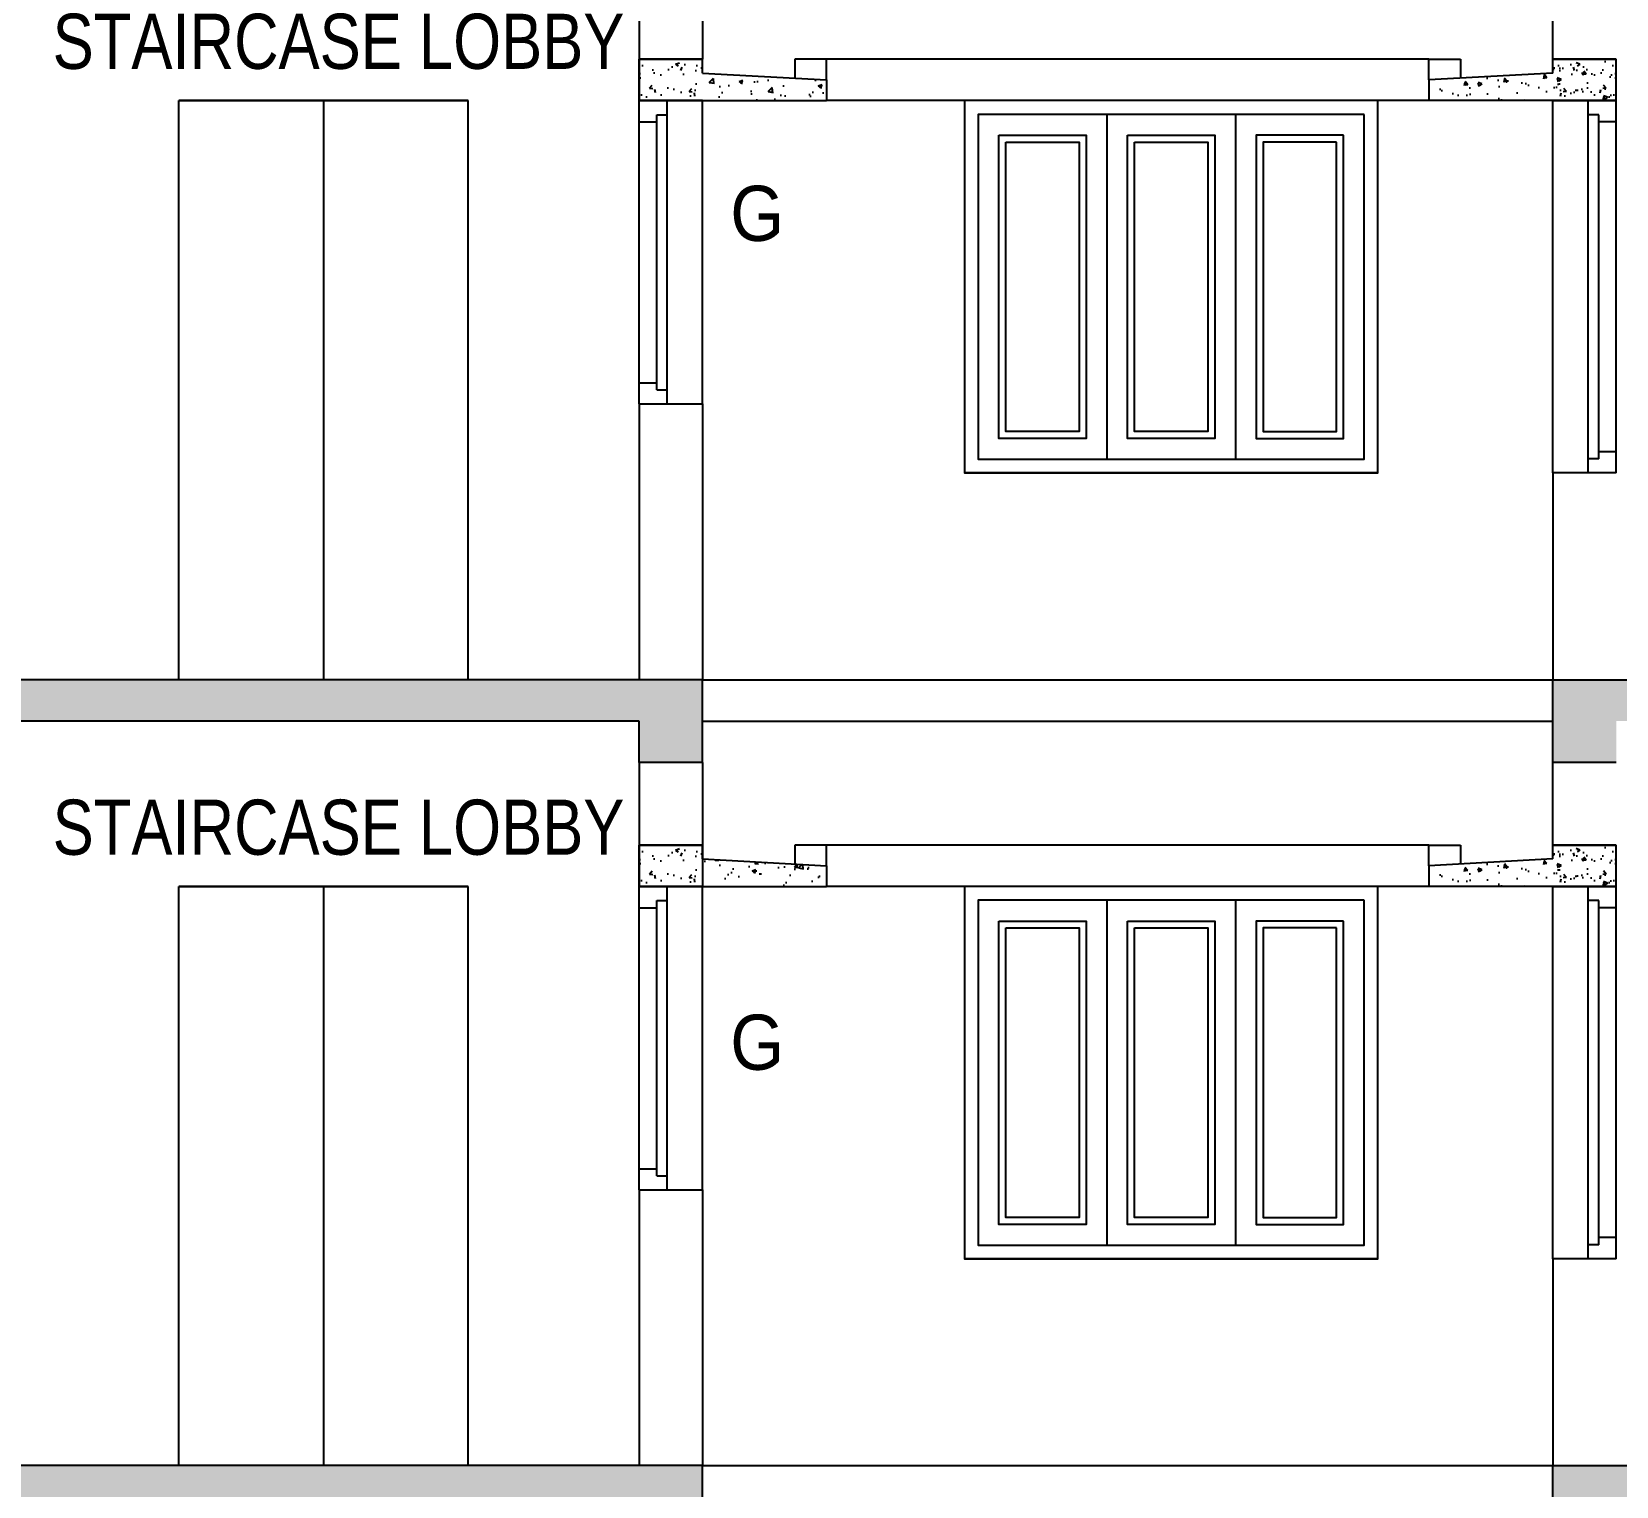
# Model space of a CAD drawing. Header units: metres. Extents: x 10 to 343, y 349 to 530.
# Drawn here: x 264.91 to 270.65, y 459.06 to 464.33 of the extents above; entities that cross this region are included whole.
import ezdxf

# ---------------------------------------------------------------- set-up
doc = ezdxf.new("R2010")
doc.units = ezdxf.units.M
doc.linetypes.add('DASHED2', pattern=[0.375, 0.25, -0.125])
doc.styles.add('m', font='micross.ttf', dxfattribs={"width": 0.9, "height": 350})
doc.styles.add('style1', font='micross.ttf')
pattern_1 = [(130, (20402.65002, -12060.12528), (-0.1434520365, -0.012550427), [0.015, -0.165]), (185, (20402.65002, -12060.12528), (0.0277502667, 0.1504384267), [0.012, -0.132]), (79.5486, (20402.63806, -12060.12632), (-0.11570187634, 0.1378879084), [0.012748038, -0.1402284224]), (133.8158, (20402.65002, -12060.08528), (-0.2134482097, -0.0331038029), [0.0225, -0.2475]), (83.3644, (20402.63223, -12060.08804), (-0.1869325411, 0.1948235742), [0.0191220576, -0.2103426]), (188.8158, (20402.65002, -12060.08528), (-0.186932389, 0.1948237202), [0.018, -0.198]), (159, (20402.63002, -12060.09528), (-0.1193814104, -0.08052377813), [0.015, -0.165]), (214, (20402.63002, -12060.09528), (-0.0486630664, 0.145030009), [0.012, -0.132]), (108.5486, (20402.62007, -12060.10199), (-0.1680445257, 0.06450609934), [0.012748038, -0.1402284224]), (142.5, (20402.650016, -12060.12528), (-0.00243197106, 0.06657877077), [0, -0.1304, 0, -0.134, 0, -0.1325]), (172.5, (20402.650016, -12060.12528), (-0.05261390749, 0.07888234238), [0, -0.0764, 0, -0.1274, 0, -0.0505]), (212.5, (20402.694616, -12060.12528), (-0.10676448723, -0.00451097435), [0, -0.05, 0, -0.156, 0, -0.207]), (222.5, (20402.71462, -12060.12528), (-0.11663723387, 0.02002099647), [0, -0.065, 0, -0.1036, 0, -0.147])]

msp = doc.modelspace()

# ---------------------------------------------------------------- hatches: boundary and pattern name
at = {"ltscale": 400}
h = msp.add_hatch(dxfattribs=at)
h.set_pattern_fill('AR-CONC', color=256, scale=0.02, style=0)
h.set_pattern_definition([(50, (-19864.8856, -12057.27528), (0.1434520365, -0.012550427), [0.015, -0.165]), (355, (-19864.8856, -12057.27528), (-0.0277502667, 0.1504384267), [0.012, -0.132]), (100.4514, (-19864.87365, -12057.27632), (0.11570187634, 0.1378879084), [0.012748038, -0.1402284224]), (46.1842, (-19864.8856, -12057.23528), (0.2134482097, -0.0331038029), [0.0225, -0.2475]), (96.6356, (-19864.86782, -12057.23804), (0.1869325411, 0.1948235742), [0.0191220576, -0.2103426]), (351.1842, (-19864.8856, -12057.23528), (0.186932389, 0.1948237202), [0.018, -0.198]), (21, (-19864.8656, -12057.24528), (0.1193814104, -0.08052377813), [0.015, -0.165]), (326, (-19864.8656, -12057.24528), (0.0486630664, 0.145030009), [0.012, -0.132]), (71.4514, (-19864.85566, -12057.25199), (0.1680445257, 0.06450609934), [0.012748038, -0.1402284224]), (37.5, (-19864.885604, -12057.27528), (0.00243197106, 0.06657877077), [0, -0.1304, 0, -0.134, 0, -0.1325]), (7.5, (-19864.885604, -12057.27528), (0.05261390749, 0.07888234238), [0, -0.0764, 0, -0.1274, 0, -0.0505]), (327.5, (-19864.930204, -12057.27528), (0.10676448723, -0.00451097435), [0, -0.05, 0, -0.156, 0, -0.207]), (317.5, (-19864.9502, -12057.27528), (0.11663723387, 0.02002099647), [0, -0.065, 0, -0.1036, 0, -0.147])])
h.paths.add_polyline_path([(267.3397, 464.2312), (267.1097, 464.2312), (267.1097, 464.0812), (267.3397, 464.0812)])
h = msp.add_hatch(dxfattribs=at)
h.set_pattern_fill('AR-CONC', color=256, scale=0.02, style=0)
h.set_pattern_definition([(50, (-19864.8856, -12057.27528), (0.1434520365, -0.012550427), [0.015, -0.165]), (355, (-19864.8856, -12057.27528), (-0.0277502667, 0.1504384267), [0.012, -0.132]), (100.4514, (-19864.87365, -12057.27632), (0.11570187634, 0.1378879084), [0.012748038, -0.1402284224]), (46.1842, (-19864.8856, -12057.23528), (0.2134482097, -0.0331038029), [0.0225, -0.2475]), (96.6356, (-19864.86782, -12057.23804), (0.1869325411, 0.1948235742), [0.0191220576, -0.2103426]), (351.1842, (-19864.8856, -12057.23528), (0.186932389, 0.1948237202), [0.018, -0.198]), (21, (-19864.8656, -12057.24528), (0.1193814104, -0.08052377813), [0.015, -0.165]), (326, (-19864.8656, -12057.24528), (0.0486630664, 0.145030009), [0.012, -0.132]), (71.4514, (-19864.85566, -12057.25199), (0.1680445257, 0.06450609934), [0.012748038, -0.1402284224]), (37.5, (-19864.885604, -12057.27528), (0.00243197106, 0.06657877077), [0, -0.1304, 0, -0.134, 0, -0.1325]), (7.5, (-19864.885604, -12057.27528), (0.05261390749, 0.07888234238), [0, -0.0764, 0, -0.1274, 0, -0.0505]), (327.5, (-19864.930204, -12057.27528), (0.10676448723, -0.00451097435), [0, -0.05, 0, -0.156, 0, -0.207]), (317.5, (-19864.9502, -12057.27528), (0.11663723387, 0.02002099647), [0, -0.065, 0, -0.1036, 0, -0.147])])
h.paths.add_polyline_path([(267.3397, 464.2312), (267.1097, 464.2312), (267.1097, 464.0812), (267.3397, 464.0812)])
h = msp.add_hatch(dxfattribs=at)
h.set_pattern_fill('AR-CONC', color=256, scale=0.02, style=0)
h.set_pattern_definition([(130, (3322.65093, 1468.88605), (-0.1434520365, -0.012550427), [0.015, -0.165]), (185, (3322.65093, 1468.88605), (0.027750267, 0.150438427), [0.012, -0.132]), (79.5486, (3322.63898, 1468.885), (-0.1157018763, 0.1378879084), [0.012748038, -0.1402284224]), (133.8158, (3322.65093, 1468.92605), (-0.21344821, -0.033103803), [0.0225, -0.2475]), (83.3644, (3322.63315, 1468.9233), (-0.186932541, 0.194823574), [0.019122058, -0.2103426]), (188.8158, (3322.65093, 1468.92605), (-0.186932389, 0.19482372), [0.018, -0.198]), (159, (3322.63093, 1468.91605), (-0.1193814104, -0.080523778), [0.015, -0.165]), (214, (3322.63093, 1468.91605), (-0.0486630664, 0.145030009), [0.012, -0.132]), (108.5486, (3322.62099, 1468.90934), (-0.168044526, 0.0645060993), [0.012748038, -0.1402284224]), (142.5, (3322.650935, 1468.88605), (-0.0024319711, 0.0665787708), [0, -0.1304, 0, -0.134, 0, -0.1325]), (172.5, (3322.650935, 1468.88605), (-0.0526139075, 0.0788823424), [0, -0.0764, 0, -0.1274, 0, -0.0505]), (212.5, (3322.695535, 1468.88605), (-0.1067644872, -0.00451097435), [0, -0.05, 0, -0.156, 0, -0.207]), (222.5, (3322.715535, 1468.88605), (-0.116637234, 0.0200209965), [0, -0.065, 0, -0.1036, 0, -0.147])])
h.paths.add_polyline_path([(269.9943, 464.1573), (270.4247, 464.1812), (270.4247, 464.2312), (270.6547, 464.2312), (270.6547, 464.0812), (270.4247, 464.0812), (270.0061, 464.0812)])
h = msp.add_hatch(dxfattribs=at)
h.set_pattern_fill('AR-CONC', color=256, scale=0.02, style=0)
h.set_pattern_definition([(130, (20402.65002, -12057.27528), (-0.1434520365, -0.012550427), [0.015, -0.165]), (185, (20402.65002, -12057.27528), (0.0277502667, 0.1504384267), [0.012, -0.132]), (79.5486, (20402.63806, -12057.27632), (-0.11570187634, 0.1378879084), [0.012748038, -0.1402284224]), (133.8158, (20402.65002, -12057.23528), (-0.2134482097, -0.0331038029), [0.0225, -0.2475]), (83.3644, (20402.63223, -12057.23804), (-0.1869325411, 0.1948235742), [0.0191220576, -0.2103426]), (188.8158, (20402.65002, -12057.23528), (-0.186932389, 0.1948237202), [0.018, -0.198]), (159, (20402.63002, -12057.24528), (-0.1193814104, -0.08052377813), [0.015, -0.165]), (214, (20402.63002, -12057.24528), (-0.0486630664, 0.145030009), [0.012, -0.132]), (108.5486, (20402.62007, -12057.25199), (-0.1680445257, 0.06450609934), [0.012748038, -0.1402284224]), (142.5, (20402.650016, -12057.27528), (-0.00243197106, 0.06657877077), [0, -0.1304, 0, -0.134, 0, -0.1325]), (172.5, (20402.650016, -12057.27528), (-0.05261390749, 0.07888234238), [0, -0.0764, 0, -0.1274, 0, -0.0505]), (212.5, (20402.694616, -12057.27528), (-0.10676448723, -0.00451097435), [0, -0.05, 0, -0.156, 0, -0.207]), (222.5, (20402.71462, -12057.27528), (-0.11663723387, 0.02002099647), [0, -0.065, 0, -0.1036, 0, -0.147])])
h.paths.add_polyline_path([(270.4247, 464.2312), (270.6547, 464.2312), (270.6547, 464.0812), (270.4247, 464.0812)])
h = msp.add_hatch(dxfattribs=at)
h.set_pattern_fill('AR-CONC', color=256, scale=0.02, style=0)
h.set_pattern_definition([(130, (20402.65002, -12057.27528), (-0.1434520365, -0.012550427), [0.015, -0.165]), (185, (20402.65002, -12057.27528), (0.0277502667, 0.1504384267), [0.012, -0.132]), (79.5486, (20402.63806, -12057.27632), (-0.11570187634, 0.1378879084), [0.012748038, -0.1402284224]), (133.8158, (20402.65002, -12057.23528), (-0.2134482097, -0.0331038029), [0.0225, -0.2475]), (83.3644, (20402.63223, -12057.23804), (-0.1869325411, 0.1948235742), [0.0191220576, -0.2103426]), (188.8158, (20402.65002, -12057.23528), (-0.186932389, 0.1948237202), [0.018, -0.198]), (159, (20402.63002, -12057.24528), (-0.1193814104, -0.08052377813), [0.015, -0.165]), (214, (20402.63002, -12057.24528), (-0.0486630664, 0.145030009), [0.012, -0.132]), (108.5486, (20402.62007, -12057.25199), (-0.1680445257, 0.06450609934), [0.012748038, -0.1402284224]), (142.5, (20402.650016, -12057.27528), (-0.00243197106, 0.06657877077), [0, -0.1304, 0, -0.134, 0, -0.1325]), (172.5, (20402.650016, -12057.27528), (-0.05261390749, 0.07888234238), [0, -0.0764, 0, -0.1274, 0, -0.0505]), (212.5, (20402.694616, -12057.27528), (-0.10676448723, -0.00451097435), [0, -0.05, 0, -0.156, 0, -0.207]), (222.5, (20402.71462, -12057.27528), (-0.11663723387, 0.02002099647), [0, -0.065, 0, -0.1036, 0, -0.147])])
h.paths.add_polyline_path([(270.4247, 464.2312), (270.6547, 464.2312), (270.6547, 464.0812), (270.4247, 464.0812)])
h = msp.add_hatch(dxfattribs=at)
h.set_pattern_fill('AR-CONC', color=256, scale=0.02, style=0)
h.set_pattern_definition([(50, (-2790.72152, 1462.78605), (0.1434520365, -0.012550427), [0.015, -0.165]), (355, (-2790.72152, 1462.78605), (-0.027750267, 0.150438427), [0.012, -0.132]), (100.4514, (-2790.70957, 1462.785), (0.1157018763, 0.1378879084), [0.012748038, -0.1402284224]), (46.1842, (-2790.72152, 1462.82605), (0.21344821, -0.033103803), [0.0225, -0.2475]), (96.6356, (-2790.70374, 1462.8233), (0.186932541, 0.194823574), [0.019122058, -0.2103426]), (351.1842, (-2790.72152, 1462.82605), (0.186932389, 0.19482372), [0.018, -0.198]), (21, (-2790.70152, 1462.81605), (0.1193814104, -0.080523778), [0.015, -0.165]), (326, (-2790.70152, 1462.81605), (0.0486630664, 0.145030009), [0.012, -0.132]), (71.4514, (-2790.69157, 1462.80934), (0.168044526, 0.0645060993), [0.012748038, -0.1402284224]), (37.5, (-2790.72152, 1462.78605), (0.0024319711, 0.0665787708), [0, -0.1304, 0, -0.134, 0, -0.1325]), (7.5, (-2790.72152, 1462.78605), (0.0526139075, 0.0788823424), [0, -0.0764, 0, -0.1274, 0, -0.0505]), (327.5, (-2790.76612, 1462.78605), (0.1067644872, -0.00451097435), [0, -0.05, 0, -0.156, 0, -0.207]), (317.5, (-2790.78612, 1462.78605), (0.116637234, 0.0200209965), [0, -0.065, 0, -0.1036, 0, -0.147])])
h.paths.add_polyline_path([(267.7898, 464.1562), (267.3397, 464.1812), (267.3397, 464.0812), (267.7898, 464.0812)])
at = {"ltscale": 200}
h = msp.add_hatch(dxfattribs=at)
h.set_pattern_fill('AR-CONC', color=256, scale=0.025, style=0)
h.set_pattern_definition([(130, (217.01493, 461.41682), (-0.17931505, -0.01568803), [0.01875, -0.20625]), (185, (217.01493, 461.41682), (0.0346878, 0.188048), [0.015, -0.165]), (79.5486, (216.99999, 461.41552), (-0.14462735, 0.1723599), [0.01593505, -0.1752855]), (133.8158, (217.01493, 461.46682), (-0.2668103, -0.0413798), [0.028125, -0.309375]), (83.3644, (216.9927, 461.46338), (-0.2336657, 0.2435295), [0.0239026, -0.2629282]), (188.8158, (217.01493, 461.46682), (-0.2336655, 0.2435297), [0.0225, -0.2475]), (159, (216.98993, 461.45432), (-0.14922676, -0.10065472), [0.01875, -0.20625]), (214, (216.98993, 461.45432), (-0.0608288, 0.1812875), [0.015, -0.165]), (108.5486, (216.9775, 461.44594), (-0.21005566, 0.0806326), [0.01593505, -0.1752855]), (142.5, (217.01493, 461.416823), (-0.00303996, 0.08322346), [0, -0.163, 0, -0.1675, 0, -0.165625]), (172.5, (217.01493, 461.41682), (-0.06576738, 0.09860293), [0, -0.0955, 0, -0.15925, 0, -0.063125]), (212.5, (217.07068, 461.416823), (-0.13345561, -0.00563872), [0, -0.0625, 0, -0.195, 0, -0.25875]), (222.5, (217.09568, 461.41682), (-0.14579654, 0.02502625), [0, -0.08125, 0, -0.1295, 0, -0.18375])])
h.paths.add_polyline_path([(261.5047, 461.9812), (261.5047, 461.6812), (261.2747, 461.6812), (261.2747, 461.8312), (258.2247, 461.8312), (258.2247, 461.4312), (256.4697, 461.4312), (256.4697, 461.5312), (258.1097, 461.5312), (258.1097, 461.9812)])
h.paths.add_polyline_path([(267.3397, 461.9812), (267.3397, 461.6812), (267.1097, 461.6812), (267.1097, 461.8312), (264.8197, 461.8312), (264.8197, 461.6812), (264.5897, 461.6812), (264.5897, 461.9812)])
h = msp.add_hatch(dxfattribs=at)
h.set_pattern_fill('AR-CONC', color=256, scale=0.025, style=0)
h.set_pattern_definition([(50, (314.91448, 461.41682), (0.17931505, -0.01568803), [0.01875, -0.20625]), (355, (314.91448, 461.41682), (-0.0346878, 0.188048), [0.015, -0.165]), (100.4514, (314.92942, 461.41552), (0.14462735, 0.1723599), [0.01593505, -0.1752855]), (46.1842, (314.91448, 461.46682), (0.2668103, -0.0413798), [0.028125, -0.309375]), (96.6356, (314.93671, 461.46338), (0.2336657, 0.2435295), [0.0239026, -0.2629282]), (351.1842, (314.91448, 461.46682), (0.2336655, 0.2435297), [0.0225, -0.2475]), (21, (314.93948, 461.45432), (0.14922676, -0.10065472), [0.01875, -0.20625]), (326, (314.93948, 461.45432), (0.0608288, 0.1812875), [0.015, -0.165]), (71.4514, (314.95192, 461.44594), (0.21005566, 0.0806326), [0.01593505, -0.1752855]), (37.5, (314.91448, 461.416823), (0.00303996, 0.08322346), [0, -0.163, 0, -0.1675, 0, -0.165625]), (7.5, (314.91448, 461.41682), (0.06576738, 0.09860293), [0, -0.0955, 0, -0.15925, 0, -0.063125]), (327.5, (314.85873, 461.416823), (0.13345561, -0.00563872), [0, -0.0625, 0, -0.195, 0, -0.25875]), (317.5, (314.83373, 461.41682), (0.14579654, 0.02502625), [0, -0.08125, 0, -0.1295, 0, -0.18375])])
h.paths.add_polyline_path([(270.4247, 461.9812), (270.4247, 461.6812), (270.6547, 461.6812), (270.6547, 461.8312), (273.7047, 461.8312), (273.7047, 461.4312), (275.4597, 461.4312), (275.4597, 461.5312), (273.8197, 461.5312), (273.8197, 461.9812)])
h.paths.add_polyline_path([(264.5897, 461.9812), (264.5897, 461.6812), (264.8197, 461.6812), (264.8197, 461.8312), (267.1097, 461.8312), (267.1097, 461.6812), (267.3397, 461.6812), (267.3397, 461.9812)])
at = {"ltscale": 400}
h = msp.add_hatch(dxfattribs=at)
h.set_pattern_fill('AR-CONC', color=256, scale=0.02, style=0)
h.set_pattern_definition([(50, (-19864.8856, -12060.12528), (0.1434520365, -0.012550427), [0.015, -0.165]), (355, (-19864.8856, -12060.12528), (-0.0277502667, 0.1504384267), [0.012, -0.132]), (100.4514, (-19864.87365, -12060.12632), (0.11570187634, 0.1378879084), [0.012748038, -0.1402284224]), (46.1842, (-19864.8856, -12060.08528), (0.2134482097, -0.0331038029), [0.0225, -0.2475]), (96.6356, (-19864.86782, -12060.08804), (0.1869325411, 0.1948235742), [0.0191220576, -0.2103426]), (351.1842, (-19864.8856, -12060.08528), (0.186932389, 0.1948237202), [0.018, -0.198]), (21, (-19864.8656, -12060.09528), (0.1193814104, -0.08052377813), [0.015, -0.165]), (326, (-19864.8656, -12060.09528), (0.0486630664, 0.145030009), [0.012, -0.132]), (71.4514, (-19864.85566, -12060.10199), (0.1680445257, 0.06450609934), [0.012748038, -0.1402284224]), (37.5, (-19864.885604, -12060.12528), (0.00243197106, 0.06657877077), [0, -0.1304, 0, -0.134, 0, -0.1325]), (7.5, (-19864.885604, -12060.12528), (0.05261390749, 0.07888234238), [0, -0.0764, 0, -0.1274, 0, -0.0505]), (327.5, (-19864.930204, -12060.12528), (0.10676448723, -0.00451097435), [0, -0.05, 0, -0.156, 0, -0.207]), (317.5, (-19864.9502, -12060.12528), (0.11663723387, 0.02002099647), [0, -0.065, 0, -0.1036, 0, -0.147])])
h.paths.add_polyline_path([(267.3397, 461.3812), (267.1097, 461.3812), (267.1097, 461.2312), (267.3397, 461.2312)])
h = msp.add_hatch(dxfattribs=at)
h.set_pattern_fill('AR-CONC', color=256, scale=0.02, style=0)
h.set_pattern_definition([(50, (-19864.8856, -12060.12528), (0.1434520365, -0.012550427), [0.015, -0.165]), (355, (-19864.8856, -12060.12528), (-0.0277502667, 0.1504384267), [0.012, -0.132]), (100.4514, (-19864.87365, -12060.12632), (0.11570187634, 0.1378879084), [0.012748038, -0.1402284224]), (46.1842, (-19864.8856, -12060.08528), (0.2134482097, -0.0331038029), [0.0225, -0.2475]), (96.6356, (-19864.86782, -12060.08804), (0.1869325411, 0.1948235742), [0.0191220576, -0.2103426]), (351.1842, (-19864.8856, -12060.08528), (0.186932389, 0.1948237202), [0.018, -0.198]), (21, (-19864.8656, -12060.09528), (0.1193814104, -0.08052377813), [0.015, -0.165]), (326, (-19864.8656, -12060.09528), (0.0486630664, 0.145030009), [0.012, -0.132]), (71.4514, (-19864.85566, -12060.10199), (0.1680445257, 0.06450609934), [0.012748038, -0.1402284224]), (37.5, (-19864.885604, -12060.12528), (0.00243197106, 0.06657877077), [0, -0.1304, 0, -0.134, 0, -0.1325]), (7.5, (-19864.885604, -12060.12528), (0.05261390749, 0.07888234238), [0, -0.0764, 0, -0.1274, 0, -0.0505]), (327.5, (-19864.930204, -12060.12528), (0.10676448723, -0.00451097435), [0, -0.05, 0, -0.156, 0, -0.207]), (317.5, (-19864.9502, -12060.12528), (0.11663723387, 0.02002099647), [0, -0.065, 0, -0.1036, 0, -0.147])])
h.paths.add_polyline_path([(267.3397, 461.3812), (267.1097, 461.3812), (267.1097, 461.2312), (267.3397, 461.2312)])
h = msp.add_hatch(dxfattribs=at)
h.set_pattern_fill('AR-CONC', color=256, scale=0.02, style=0)
h.set_pattern_definition([(130, (3322.65093, 1466.03605), (-0.1434520365, -0.012550427), [0.015, -0.165]), (185, (3322.65093, 1466.03605), (0.027750267, 0.150438427), [0.012, -0.132]), (79.5486, (3322.63898, 1466.035), (-0.1157018763, 0.1378879084), [0.012748038, -0.1402284224]), (133.8158, (3322.65093, 1466.07605), (-0.21344821, -0.033103803), [0.0225, -0.2475]), (83.3644, (3322.63315, 1466.0733), (-0.186932541, 0.194823574), [0.019122058, -0.2103426]), (188.8158, (3322.65093, 1466.07605), (-0.186932389, 0.19482372), [0.018, -0.198]), (159, (3322.63093, 1466.06605), (-0.1193814104, -0.080523778), [0.015, -0.165]), (214, (3322.63093, 1466.06605), (-0.0486630664, 0.145030009), [0.012, -0.132]), (108.5486, (3322.62099, 1466.05934), (-0.168044526, 0.0645060993), [0.012748038, -0.1402284224]), (142.5, (3322.650935, 1466.03605), (-0.0024319711, 0.0665787708), [0, -0.1304, 0, -0.134, 0, -0.1325]), (172.5, (3322.650935, 1466.03605), (-0.0526139075, 0.0788823424), [0, -0.0764, 0, -0.1274, 0, -0.0505]), (212.5, (3322.695535, 1466.03605), (-0.1067644872, -0.00451097435), [0, -0.05, 0, -0.156, 0, -0.207]), (222.5, (3322.715535, 1466.03605), (-0.116637234, 0.0200209965), [0, -0.065, 0, -0.1036, 0, -0.147])])
h.paths.add_polyline_path([(269.9943, 461.3073), (270.4247, 461.3312), (270.4247, 461.3812), (270.6547, 461.3812), (270.6547, 461.2312), (270.4247, 461.2312), (270.0061, 461.2312)])
h = msp.add_hatch(dxfattribs=at)
h.set_pattern_fill('AR-CONC', color=256, scale=0.02, style=0)
h.set_pattern_definition(pattern_1)
h.paths.add_polyline_path([(270.4247, 461.3812), (270.6547, 461.3812), (270.6547, 461.2312), (270.4247, 461.2312)])
h = msp.add_hatch(dxfattribs=at)
h.set_pattern_fill('AR-CONC', color=256, scale=0.02, style=0)
h.set_pattern_definition(pattern_1)
h.paths.add_polyline_path([(270.4247, 461.3812), (270.6547, 461.3812), (270.6547, 461.2312), (270.4247, 461.2312)])
h = msp.add_hatch(dxfattribs=at)
h.set_pattern_fill('AR-CONC', color=256, scale=0.02, style=0)
h.set_pattern_definition([(50, (-2788.95363, 1463.74239), (0.1434520365, -0.012550427), [0.015, -0.165]), (355, (-2788.95363, 1463.74239), (-0.027750267, 0.150438427), [0.012, -0.132]), (100.4514, (-2788.94168, 1463.74135), (0.1157018763, 0.1378879084), [0.012748038, -0.1402284224]), (46.1842, (-2788.95363, 1463.7824), (0.21344821, -0.033103803), [0.0225, -0.2475]), (96.6356, (-2788.93585, 1463.77963), (0.186932541, 0.194823574), [0.019122058, -0.2103426]), (351.1842, (-2788.95363, 1463.7824), (0.186932389, 0.19482372), [0.018, -0.198]), (21, (-2788.93363, 1463.77239), (0.1193814104, -0.080523778), [0.015, -0.165]), (326, (-2788.93363, 1463.77239), (0.0486630664, 0.145030009), [0.012, -0.132]), (71.4514, (-2788.92369, 1463.76568), (0.168044526, 0.0645060993), [0.012748038, -0.1402284224]), (37.5, (-2788.953634, 1463.74239), (0.0024319711, 0.0665787708), [0, -0.1304, 0, -0.134, 0, -0.1325]), (7.5, (-2788.953634, 1463.74239), (0.0526139075, 0.0788823424), [0, -0.0764, 0, -0.1274, 0, -0.0505]), (327.5, (-2788.998234, 1463.74239), (0.1067644872, -0.00451097435), [0, -0.05, 0, -0.156, 0, -0.207]), (317.5, (-2789.01823, 1463.74239), (0.116637234, 0.0200209965), [0, -0.065, 0, -0.1036, 0, -0.147])])
h.paths.add_polyline_path([(267.7701, 461.3073), (267.3397, 461.3312), (267.3397, 461.2312), (267.7583, 461.2312)])
h.paths.add_polyline_path([(267.7898, 461.3062), (267.7701, 461.3073), (267.7583, 461.2312), (267.7898, 461.2312)])
at = {"ltscale": 200}
h = msp.add_hatch(dxfattribs=at)
h.set_pattern_fill('AR-CONC', color=256, scale=0.025, style=0)
h.set_pattern_definition([(130, (217.01493, 458.56682), (-0.17931505, -0.01568803), [0.01875, -0.20625]), (185, (217.01493, 458.56682), (0.0346878, 0.188048), [0.015, -0.165]), (79.5486, (216.99999, 458.56552), (-0.14462735, 0.1723599), [0.01593505, -0.1752855]), (133.8158, (217.01493, 458.61682), (-0.2668103, -0.0413798), [0.028125, -0.309375]), (83.3644, (216.9927, 458.61338), (-0.2336657, 0.2435295), [0.0239026, -0.2629282]), (188.8158, (217.01493, 458.61682), (-0.2336655, 0.2435297), [0.0225, -0.2475]), (159, (216.98993, 458.60432), (-0.14922676, -0.10065472), [0.01875, -0.20625]), (214, (216.98993, 458.60432), (-0.0608288, 0.1812875), [0.015, -0.165]), (108.5486, (216.9775, 458.59594), (-0.21005566, 0.0806326), [0.01593505, -0.1752855]), (142.5, (217.01493, 458.566823), (-0.00303996, 0.08322346), [0, -0.163, 0, -0.1675, 0, -0.165625]), (172.5, (217.01493, 458.56682), (-0.06576738, 0.09860293), [0, -0.0955, 0, -0.15925, 0, -0.063125]), (212.5, (217.07068, 458.566823), (-0.13345561, -0.00563872), [0, -0.0625, 0, -0.195, 0, -0.25875]), (222.5, (217.09568, 458.56682), (-0.14579654, 0.02502625), [0, -0.08125, 0, -0.1295, 0, -0.18375])])
h.paths.add_polyline_path([(261.5047, 459.1312), (261.5047, 458.8312), (261.2747, 458.8312), (261.2747, 458.9812), (258.2247, 458.9812), (258.2247, 458.5812), (256.4697, 458.5812), (256.4697, 458.6812), (258.1097, 458.6812), (258.1097, 459.1312)])
h.paths.add_polyline_path([(267.3397, 459.1312), (267.3397, 458.8312), (267.1097, 458.8312), (267.1097, 458.9812), (264.8197, 458.9812), (264.8197, 458.8312), (264.5897, 458.8312), (264.5897, 459.1312)])
h = msp.add_hatch(dxfattribs=at)
h.set_pattern_fill('AR-CONC', color=256, scale=0.025, style=0)
h.set_pattern_definition([(50, (314.91448, 458.56682), (0.17931505, -0.01568803), [0.01875, -0.20625]), (355, (314.91448, 458.56682), (-0.0346878, 0.188048), [0.015, -0.165]), (100.4514, (314.92942, 458.56552), (0.14462735, 0.1723599), [0.01593505, -0.1752855]), (46.1842, (314.91448, 458.61682), (0.2668103, -0.0413798), [0.028125, -0.309375]), (96.6356, (314.93671, 458.61338), (0.2336657, 0.2435295), [0.0239026, -0.2629282]), (351.1842, (314.91448, 458.61682), (0.2336655, 0.2435297), [0.0225, -0.2475]), (21, (314.93948, 458.60432), (0.14922676, -0.10065472), [0.01875, -0.20625]), (326, (314.93948, 458.60432), (0.0608288, 0.1812875), [0.015, -0.165]), (71.4514, (314.95192, 458.59594), (0.21005566, 0.0806326), [0.01593505, -0.1752855]), (37.5, (314.91448, 458.566823), (0.00303996, 0.08322346), [0, -0.163, 0, -0.1675, 0, -0.165625]), (7.5, (314.91448, 458.56682), (0.06576738, 0.09860293), [0, -0.0955, 0, -0.15925, 0, -0.063125]), (327.5, (314.85873, 458.566823), (0.13345561, -0.00563872), [0, -0.0625, 0, -0.195, 0, -0.25875]), (317.5, (314.83373, 458.56682), (0.14579654, 0.02502625), [0, -0.08125, 0, -0.1295, 0, -0.18375])])
h.paths.add_polyline_path([(270.4247, 459.1312), (270.4247, 458.8312), (270.6547, 458.8312), (270.6547, 458.9812), (273.7047, 458.9812), (273.7047, 458.5812), (275.4597, 458.5812), (275.4597, 458.6812), (273.8197, 458.6812), (273.8197, 459.1312)])
h.paths.add_polyline_path([(264.5897, 459.1312), (264.5897, 458.8312), (264.8197, 458.8312), (264.8197, 458.9812), (267.1097, 458.9812), (267.1097, 458.8312), (267.3397, 458.8312), (267.3397, 459.1312)])

# ---------------------------------------------------------------- linework, layer by layer
at = {"ltscale": 400}
for p, q in [((267.1097, 464.5312), (267.1097, 464.0812)), ((267.3397, 464.5312), (267.3397, 464.2312)), ((270.4247, 464.2312), (270.4247, 464.5312)), ((267.1097, 464.0812), (267.1097, 464.2312)), ((267.1097, 464.2312), (267.3397, 464.2312)), ((267.1097, 464.0812), (267.1097, 464.2312)), ((267.1097, 464.2312), (267.3397, 464.2312)), ((267.3397, 464.1812), (267.3397, 464.2312)), ((267.3397, 464.1812), (267.3397, 464.2312)), ((267.7898, 464.2312), (267.6748, 464.2312)), ((267.6748, 464.2312), (267.6748, 464.161)), ((269.9747, 464.2312), (267.7897, 464.2312)), ((267.7898, 464.1562), (267.7898, 464.2312)), ((269.9747, 464.1562), (269.9747, 464.2312)), ((269.9747, 464.2312), (270.0897, 464.2312)), ((270.0897, 464.2312), (270.0897, 464.161)), ((270.4247, 464.1812), (270.4247, 464.2312)), ((270.6547, 464.2312), (270.4247, 464.2312)), ((270.4247, 464.1812), (270.4247, 464.2312)), ((270.6547, 464.2312), (270.4247, 464.2312)), ((270.6547, 464.0812), (270.6547, 464.2312)), ((270.6547, 464.0812), (270.6547, 464.2312)), ((267.3398, 464.1812), (267.7898, 464.1562)), ((267.7898, 464.1562), (267.7898, 464.0812)), ((270.4246, 464.1812), (269.9747, 464.1562)), ((269.9747, 464.1562), (269.9747, 464.0812)), ((265.4397, 461.9812), (265.4397, 464.0812)), ((266.4897, 464.0812), (265.4397, 464.0812)), ((265.4397, 461.9812), (265.4397, 464.0812)), ((265.4397, 464.0812), (266.4897, 464.0812)), ((265.9647, 464.0812), (265.9647, 461.9812)), ((266.4897, 461.9812), (266.4897, 464.0812)), ((266.4897, 461.9812), (266.4897, 464.0812)), ((267.1097, 464.0812), (267.3397, 464.0812)), ((267.1097, 464.0812), (267.3397, 464.0812)), ((267.1097, 464.0812), (267.3397, 464.0812)), ((267.1097, 464.0812), (267.3397, 464.0812)), ((267.1097, 464.0812), (267.3397, 464.0812)), ((267.1097, 464.0812), (267.3397, 464.0812)), ((267.1097, 464.0812), (267.3397, 464.0812)), ((267.1097, 464.0812), (267.3397, 464.0812)), ((267.1097, 464.0812), (267.3397, 464.0812)), ((267.1097, 464.0812), (267.3397, 464.0812)), ((267.3398, 464.0812), (267.7898, 464.0812)), ((269.9747, 464.0812), (267.7897, 464.0812)), ((270.4246, 464.0812), (269.9747, 464.0812)), ((270.6547, 464.0812), (270.4247, 464.0812)), ((270.6547, 464.0812), (270.4247, 464.0812)), ((270.6547, 464.0812), (270.4247, 464.0812)), ((270.6547, 464.0812), (270.4247, 464.0812)), ((270.6547, 464.0812), (270.4247, 464.0812)), ((270.6547, 464.0812), (270.4247, 464.0812)), ((268.8064, 464.0312), (268.8064, 462.7812)), ((269.273, 464.0312), (269.273, 462.7812)), ((267.1097, 462.9812), (267.1097, 461.9812)), ((267.1097, 462.9812), (267.3397, 462.9812)), ((267.3397, 462.9812), (267.3397, 461.9812)), ((269.7897, 462.7312), (268.2897, 462.7312)), ((270.4247, 462.7312), (270.4247, 461.9812)), ((270.6547, 462.7312), (270.4247, 462.7312)), ((267.3397, 461.9812), (264.5897, 461.9812)), ((267.3397, 461.6812), (267.3397, 461.9812)), ((270.4247, 461.9812), (273.9347, 461.9812)), ((270.4247, 461.6812), (270.4247, 461.9812)), ((267.1097, 461.8312), (264.8197, 461.8312)), ((267.1097, 461.6812), (267.1097, 461.8312)), ((267.3397, 461.6812), (267.1097, 461.6812)), ((267.1097, 461.6812), (267.1097, 461.2312)), ((267.3397, 461.6812), (267.3397, 461.2312)), ((270.6547, 461.6812), (270.4247, 461.6812)), ((270.4247, 461.3812), (270.4247, 461.6812)), ((267.1097, 461.2312), (267.1097, 461.3812)), ((267.1097, 461.3812), (267.3397, 461.3812)), ((267.1097, 461.2312), (267.1097, 461.3812)), ((267.1097, 461.3812), (267.3397, 461.3812)), ((267.3397, 461.3312), (267.3397, 461.3812)), ((267.3397, 461.3312), (267.3397, 461.3812)), ((267.7898, 461.3812), (267.6748, 461.3812)), ((267.6748, 461.3812), (267.6748, 461.311)), ((269.9747, 461.3812), (267.7897, 461.3812)), ((267.7898, 461.3062), (267.7898, 461.3812)), ((269.9747, 461.3062), (269.9747, 461.3812)), ((269.9747, 461.3812), (270.0897, 461.3812)), ((270.0897, 461.3812), (270.0897, 461.311)), ((270.4247, 461.3312), (270.4247, 461.3812)), ((270.6547, 461.3812), (270.4247, 461.3812)), ((270.4247, 461.3312), (270.4247, 461.3812)), ((270.6547, 461.3812), (270.4247, 461.3812)), ((270.6547, 461.2312), (270.6547, 461.3812)), ((270.6547, 461.2312), (270.6547, 461.3812)), ((267.3398, 461.3312), (267.7898, 461.3062)), ((267.7898, 461.3062), (267.7898, 461.2312)), ((270.4246, 461.3312), (269.9747, 461.3062)), ((269.9747, 461.3062), (269.9747, 461.2312)), ((265.4397, 459.1312), (265.4397, 461.2312)), ((266.4897, 461.2312), (265.4397, 461.2312)), ((265.4397, 459.1312), (265.4397, 461.2312)), ((265.4397, 461.2312), (266.4897, 461.2312)), ((265.9647, 461.2312), (265.9647, 459.1312)), ((266.4897, 459.1312), (266.4897, 461.2312)), ((266.4897, 459.1312), (266.4897, 461.2312)), ((267.1097, 461.2312), (267.3397, 461.2312)), ((267.1097, 461.2312), (267.3397, 461.2312)), ((267.1097, 461.2312), (267.3397, 461.2312)), ((267.1097, 461.2312), (267.3397, 461.2312)), ((267.1097, 461.2312), (267.3397, 461.2312)), ((267.1097, 461.2312), (267.3397, 461.2312)), ((267.1097, 461.2312), (267.3397, 461.2312)), ((267.1097, 461.2312), (267.3397, 461.2312)), ((267.1097, 461.2312), (267.3397, 461.2312)), ((267.1097, 461.2312), (267.3397, 461.2312)), ((267.3398, 461.2312), (267.7898, 461.2312)), ((269.9747, 461.2312), (267.7897, 461.2312)), ((270.4246, 461.2312), (269.9747, 461.2312)), ((270.6547, 461.2312), (270.4247, 461.2312)), ((270.6547, 461.2312), (270.4247, 461.2312)), ((270.6547, 461.2312), (270.4247, 461.2312)), ((270.6547, 461.2312), (270.4247, 461.2312)), ((270.6547, 461.2312), (270.4247, 461.2312)), ((270.6547, 461.2312), (270.4247, 461.2312)), ((268.8064, 461.1812), (268.8064, 459.9312)), ((269.273, 461.1812), (269.273, 459.9312)), ((267.1097, 460.1312), (267.1097, 459.1312)), ((267.1097, 460.1312), (267.3397, 460.1312)), ((267.3397, 460.1312), (267.3397, 459.1312)), ((269.7897, 459.8812), (268.2897, 459.8812)), ((270.4247, 459.8812), (270.4247, 459.1312)), ((270.6547, 459.8812), (270.4247, 459.8812)), ((267.3397, 459.1312), (264.5897, 459.1312)), ((267.3397, 458.8312), (267.3397, 459.1312)), ((270.4247, 459.1312), (273.9347, 459.1312)), ((270.4247, 458.8312), (270.4247, 459.1312))]:
    msp.add_line(p, q, dxfattribs=at)
at = {"linetype": 'Continuous'}
for p, q in [((267.3397, 464.2312), (267.1097, 464.2312)), ((267.3397, 464.2312), (267.1097, 464.2312)), ((270.4247, 464.2312), (270.6547, 464.2312)), ((270.4247, 464.2312), (270.6547, 464.2312)), ((267.3397, 464.0812), (267.1097, 464.0812)), ((267.3397, 464.0812), (267.1097, 464.0812)), ((267.3397, 464.0812), (267.1097, 464.0812)), ((267.3397, 464.0812), (267.1097, 464.0812)), ((270.4247, 464.0812), (270.6547, 464.0812)), ((270.4247, 464.0812), (270.6547, 464.0812)), ((267.3397, 461.3812), (267.1097, 461.3812)), ((267.3397, 461.3812), (267.1097, 461.3812)), ((270.4247, 461.3812), (270.6547, 461.3812)), ((270.4247, 461.3812), (270.6547, 461.3812)), ((267.3397, 461.2312), (267.1097, 461.2312)), ((267.3397, 461.2312), (267.1097, 461.2312)), ((267.3397, 461.2312), (267.1097, 461.2312)), ((267.3397, 461.2312), (267.1097, 461.2312)), ((270.4247, 461.2312), (270.6547, 461.2312)), ((270.4247, 461.2312), (270.6547, 461.2312))]:
    msp.add_line(p, q, dxfattribs=at)
for p, q in [((267.1097, 462.9812), (267.1097, 464.0812)), ((267.2119, 462.9812), (267.2119, 464.0812)), ((267.3397, 462.9812), (267.3397, 464.0812)), ((270.4247, 462.7312), (270.4247, 464.0812)), ((270.5525, 462.7312), (270.5525, 464.0812)), ((270.6547, 462.7312), (270.6547, 464.0812)), ((267.1097, 464.0046), (267.1736, 464.0046)), ((267.1736, 463.0323), (267.1736, 464.0301)), ((267.1736, 464.0301), (267.2119, 464.0301)), ((270.5908, 464.0301), (270.5525, 464.0301)), ((270.5908, 462.7823), (270.5908, 464.0301)), ((270.6547, 464.0046), (270.5908, 464.0046)), ((267.1097, 463.0579), (267.1736, 463.0579)), ((267.1736, 463.0323), (267.2119, 463.0323)), ((270.5908, 462.7823), (270.5525, 462.7823)), ((270.6547, 462.8079), (270.5908, 462.8079)), ((267.1097, 460.1312), (267.1097, 461.2312)), ((267.2119, 460.1312), (267.2119, 461.2312)), ((267.3397, 460.1312), (267.3397, 461.2312)), ((270.4247, 459.8812), (270.4247, 461.2312)), ((270.5525, 459.8812), (270.5525, 461.2312)), ((270.6547, 459.8812), (270.6547, 461.2312)), ((267.1736, 460.1823), (267.1736, 461.1801)), ((267.1736, 461.1801), (267.2119, 461.1801)), ((270.5908, 461.1801), (270.5525, 461.1801)), ((270.5908, 459.9323), (270.5908, 461.1801)), ((267.1097, 461.1546), (267.1736, 461.1546)), ((270.6547, 461.1546), (270.5908, 461.1546)), ((267.1097, 460.2079), (267.1736, 460.2079)), ((267.1736, 460.1823), (267.2119, 460.1823)), ((270.5908, 459.9323), (270.5525, 459.9323)), ((270.6547, 459.9579), (270.5908, 459.9579))]:
    msp.add_line(p, q)
at = {"linetype": 'DASHED2', "ltscale": 600}
for p, q in [((267.3397, 461.9812), (270.4247, 461.9812)), ((267.3397, 461.8312), (270.4247, 461.8312)), ((267.3397, 459.1312), (270.4247, 459.1312))]:
    msp.add_line(p, q, dxfattribs=at)
at = {"ltscale": 400}
for points in [[(269.7897, 464.0812), (268.2897, 464.0812), (268.2897, 462.7312), (269.7897, 462.7312)], [(269.7397, 464.0312), (268.3397, 464.0312), (268.3397, 462.7812), (269.7397, 462.7812)], [(268.4147, 463.9562), (268.7314, 463.9562), (268.7314, 462.8562), (268.4147, 462.8562)], [(268.4397, 463.9312), (268.7064, 463.9312), (268.7064, 462.8812), (268.4397, 462.8812)], [(268.8814, 463.9562), (269.198, 463.9562), (269.198, 462.8562), (268.8814, 462.8562)], [(268.9064, 463.9312), (269.173, 463.9312), (269.173, 462.8812), (268.9064, 462.8812)], [(269.6647, 463.9562), (269.348, 463.9562), (269.348, 462.8562), (269.6647, 462.8562)], [(269.6397, 463.9312), (269.373, 463.9312), (269.373, 462.8812), (269.6397, 462.8812)], [(269.7897, 461.2312), (268.2897, 461.2312), (268.2897, 459.8812), (269.7897, 459.8812)], [(269.7397, 461.1812), (268.3397, 461.1812), (268.3397, 459.9312), (269.7397, 459.9312)], [(268.4147, 461.1062), (268.7314, 461.1062), (268.7314, 460.0062), (268.4147, 460.0062)], [(268.4397, 461.0812), (268.7064, 461.0812), (268.7064, 460.0312), (268.4397, 460.0312)], [(268.8814, 461.1062), (269.198, 461.1062), (269.198, 460.0062), (268.8814, 460.0062)], [(268.9064, 461.0812), (269.173, 461.0812), (269.173, 460.0312), (268.9064, 460.0312)], [(269.6647, 461.1062), (269.348, 461.1062), (269.348, 460.0062), (269.6647, 460.0062)], [(269.6397, 461.0812), (269.373, 461.0812), (269.373, 460.0312), (269.6397, 460.0312)]]:
    msp.add_lwpolyline(points, close=True, dxfattribs=at)

# ---------------------------------------------------------------- texts
for s, style, width, p in [('STAIRCASE LOBBY', 'm', 0.8, (264.982, 464.1964)), ('G', 'style1', 0.9, (267.4403, 463.5725)), ('STAIRCASE LOBBY', 'm', 0.8, (264.982, 461.3464)), ('G', 'style1', 0.9, (267.4403, 460.5666))]:
    msp.add_text(s, height=0.2, dxfattribs=dict(style=style, width=width)).set_placement(p)

doc.saveas('drawing.dxf')
